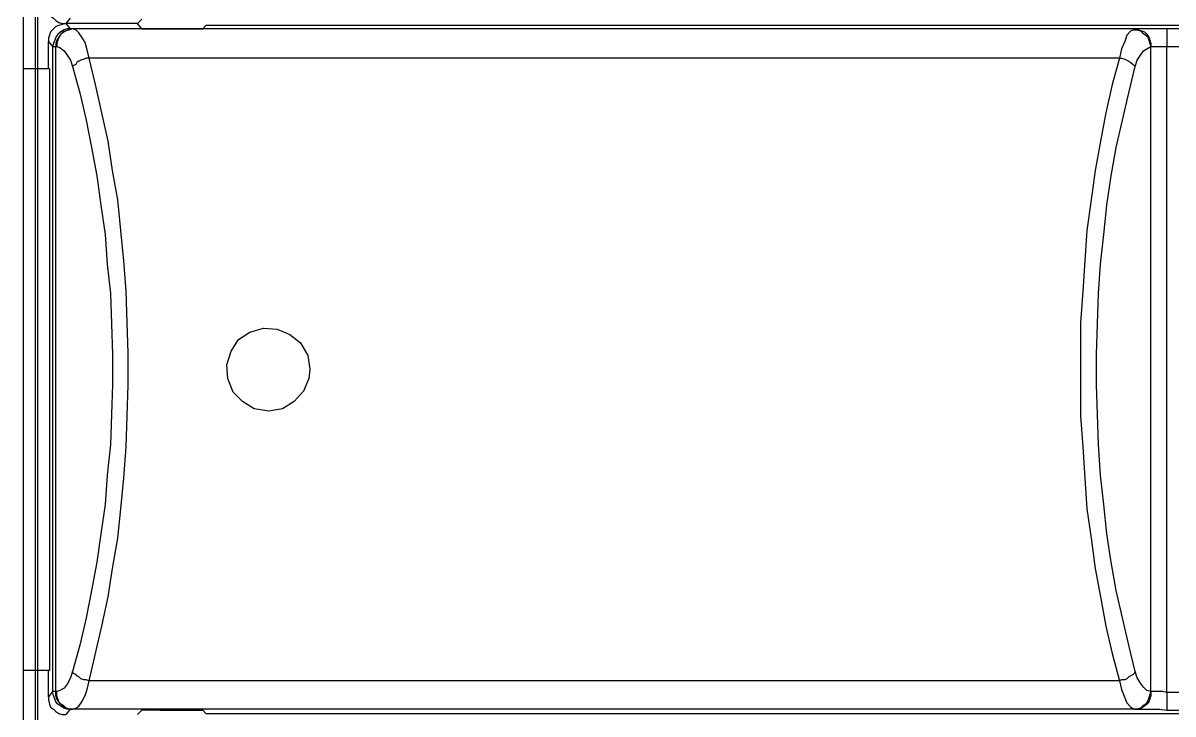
# Model space of a CAD drawing. Header units: centimetres. Extents: x -9.3 to 8.8, y -8.1 to 9.2.
# Drawn here: x -2.491 to -0.557, y 4.27 to 5.432 of the extents above; entities that cross this region are included whole.
import ezdxf

# ---------------------------------------------------------------- set-up
doc = ezdxf.new("R2010")
doc.units = ezdxf.units.CM
doc.header["$MEASUREMENT"] = 0
doc.layers.add('Camada 1', color=7, linetype='Continuous')

msp = doc.modelspace()

# ---------------------------------------------------------------- linework, layer by layer
at = {"layer": 'Camada 1', "color": 250, "lineweight": 25}
for points in [[(-2.49061, 6.68867), (-2.49061, 6.68867), (-2.49061, -0.45508), (-2.49061, -0.45508)], [(-2.46944, -0.43744), (-2.46944, -0.43744), (-2.46944, 6.67103), (-2.46944, 6.67103)], [(-2.46591, -0.43392), (-2.46591, -0.43392), (-2.46591, 6.6675), (-2.46591, 6.6675)], [(-2.41794, 5.4308), (-2.41794, 5.4308), (-2.41085, 5.43966), (-2.41085, 5.43966)], [(-2.29792, 5.4308), (-2.29792, 5.4308), (-2.29083, 5.43789), (-2.29083, 5.43789)], [(-2.29792, 5.4308), (-2.29792, 5.4308), (-2.41794, 5.4308), (-2.41794, 5.4308)], [(-2.29792, 5.4308), (-2.29792, 5.4308), (-2.41794, 5.4308), (-2.41794, 5.4308)], [(-2.41085, 5.42198), (-2.41085, 5.42198), (-2.41794, 5.4308), (-2.41794, 5.4308)], [(-2.40912, 5.42198), (-2.40912, 5.42198), (-2.41085, 5.42198), (-2.41085, 5.42198)], [(-2.40735, 5.42198), (-2.40735, 5.42198), (-2.40912, 5.42198), (-2.40912, 5.42198)], [(-0.61916, 5.42198), (-0.61916, 5.42198), (-2.40735, 5.42198), (-2.40735, 5.42198)], [(-2.29083, 5.42198), (-2.29083, 5.42198), (-2.29792, 5.4308), (-2.29792, 5.4308)], [(-2.29083, 5.42198), (-2.29083, 5.42198), (-2.26081, 5.42198), (-2.26081, 5.42198)], [(-2.26081, 5.42198), (-2.26081, 5.42198), (-2.18845, 5.42198), (-2.18845, 5.42198)], [(-2.18845, 5.42198), (-2.18845, 5.42198), (-2.18316, 5.42728), (-2.18316, 5.42728)], [(1.07015, 5.42728), (1.07015, 5.42728), (-2.18316, 5.42728), (-2.18316, 5.42728)], [(-0.61916, 5.42198), (-0.61916, 5.42198), (-0.62269, 5.42022), (-0.62269, 5.42022)], [(-0.56797, 5.42198), (-0.56797, 5.42198), (-0.61916, 5.42198), (-0.61916, 5.42198)], [(-0.56797, 5.42198), (-0.56797, 5.42198), (-0.56797, 5.392), (-0.56797, 5.392)], [(-0.5468, 5.42198), (-0.5468, 5.42198), (-0.56797, 5.42198), (-0.56797, 5.42198)], [(-2.44796, 5.40082), (-2.44796, 5.40082), (-2.4409, 5.392), (-2.4409, 5.392)], [(-2.44796, 5.35492), (-2.44796, 5.35492), (-2.44796, 5.40082), (-2.44796, 5.40082)], [(-2.4409, 5.392), (-2.4409, 5.392), (-2.43558, 5.392), (-2.43558, 5.392)], [(-2.4409, 5.392), (-2.4409, 5.392), (-2.4409, 4.30816), (-2.4409, 4.30816)], [(-2.43558, 5.392), (-2.43558, 5.392), (-2.43385, 5.392), (-2.43385, 5.392)], [(-2.43558, 4.30816), (-2.43558, 4.30816), (-2.43558, 5.392), (-2.43558, 5.392)], [(-0.59446, 4.30816), (-0.59446, 4.30816), (-0.59446, 5.392), (-0.59446, 5.392)], [(-0.59446, 5.392), (-0.59446, 5.392), (-0.59446, 5.392), (-0.59446, 5.392)], [(-0.59446, 5.392), (-0.59446, 5.392), (-0.56797, 5.392), (-0.56797, 5.392)], [(-0.56797, 4.30636), (-0.56797, 4.30636), (-0.56797, 5.392), (-0.56797, 5.392)], [(-0.56797, 5.392), (-0.56797, 5.392), (-0.5468, 5.392), (-0.5468, 5.392)], [(-0.64742, 5.37256), (-0.64742, 5.37256), (-2.3791, 5.37256), (-2.3791, 5.37256)], [(-2.44619, 5.35492), (-2.44619, 5.35492), (-2.49061, 5.35492), (-2.49061, 5.35492)], [(-2.44619, 5.35492), (-2.44619, 5.35492), (-2.44619, 4.34344), (-2.44619, 4.34344)], [(-2.44619, 4.34344), (-2.44619, 4.34344), (-2.49061, 4.34344), (-2.49061, 4.34344)], [(-2.44796, 4.2993), (-2.44796, 4.2993), (-2.44796, 4.34344), (-2.44796, 4.34344)], [(-0.64742, 4.3258), (-0.64742, 4.3258), (-2.3791, 4.3258), (-2.3791, 4.3258)], [(-2.4409, 4.30816), (-2.4409, 4.30816), (-2.44796, 4.2993), (-2.44796, 4.2993)], [(-2.43558, 4.30816), (-2.43558, 4.30816), (-2.4409, 4.30816), (-2.4409, 4.30816)], [(-2.43385, 4.30816), (-2.43385, 4.30816), (-2.43558, 4.30816), (-2.43558, 4.30816)], [(-0.59446, 4.30816), (-0.59446, 4.30816), (-0.59446, 4.30816), (-0.59446, 4.30816)], [(-0.56797, 4.30636), (-0.56797, 4.30636), (-0.56797, 4.27637), (-0.56797, 4.27637)], [(-0.5468, 4.30636), (-0.5468, 4.30636), (-0.56797, 4.30636), (-0.56797, 4.30636)], [(-2.41794, 4.26932), (-2.41794, 4.26932), (-2.41085, 4.27814), (-2.41085, 4.27814)], [(-2.41085, 4.27814), (-2.41085, 4.27814), (-2.40912, 4.27814), (-2.40912, 4.27814)], [(-2.40912, 4.27814), (-2.40912, 4.27814), (-2.40735, 4.27814), (-2.40735, 4.27814)], [(-0.61916, 4.27814), (-0.61916, 4.27814), (-2.40735, 4.27814), (-2.40735, 4.27814)], [(-2.29792, 4.26932), (-2.29792, 4.26932), (-2.29083, 4.27637), (-2.29083, 4.27637)], [(-2.26081, 4.27637), (-2.26081, 4.27637), (-2.29083, 4.27637), (-2.29083, 4.27637)], [(-2.26081, 4.27637), (-2.26081, 4.27637), (-2.18845, 4.27637), (-2.18845, 4.27637)], [(-2.18845, 4.27637), (-2.18845, 4.27637), (-2.18316, 4.27108), (-2.18316, 4.27108)], [(-0.62269, 4.27814), (-0.62269, 4.27814), (-0.61916, 4.27814), (-0.61916, 4.27814)], [(-0.56797, 4.27637), (-0.56797, 4.27637), (-0.5468, 4.27637), (-0.5468, 4.27637)], [(-2.18316, 4.27108), (-2.18316, 4.27108), (1.07015, 4.27108), (1.07015, 4.27108)]]:
    msp.add_open_spline(points, degree=3, dxfattribs=at)
for points, knots in [([(-2.44796, 5.46082), (-2.44796, 5.46082), (-2.44796, 5.45553), (-2.44796, 5.45553), (-2.44796, 5.45553), (-2.44619, 5.44848), (-2.44619, 5.44848), (-2.44619, 5.44848), (-2.4444, 5.44319), (-2.4444, 5.44319), (-2.4444, 5.44319), (-2.4391, 5.43966), (-2.4391, 5.43966), (-2.4391, 5.43966), (-2.43558, 5.43613), (-2.43558, 5.43613), (-2.43558, 5.43613), (-2.43028, 5.43257), (-2.43028, 5.43257), (-2.43028, 5.43257), (-2.42499, 5.4308), (-2.42499, 5.4308), (-2.42499, 5.4308), (-2.41794, 5.4308), (-2.41794, 5.4308)], [0, 0, 0, 0, 0.125, 0.125, 0.125, 0.25, 0.25, 0.25, 0.375, 0.375, 0.375, 0.5, 0.5, 0.5, 0.625, 0.625, 0.625, 0.75, 0.75, 0.75, 0.875, 0.875, 0.875, 1, 1, 1, 1]), ([(-2.41794, 5.4308), (-2.41794, 5.4308), (-2.42499, 5.42907), (-2.42499, 5.42907), (-2.42499, 5.42907), (-2.43028, 5.42728), (-2.43028, 5.42728), (-2.43028, 5.42728), (-2.43558, 5.42555), (-2.43558, 5.42555), (-2.43558, 5.42555), (-2.4391, 5.42198), (-2.4391, 5.42198), (-2.4391, 5.42198), (-2.4444, 5.41669), (-2.4444, 5.41669), (-2.4444, 5.41669), (-2.44619, 5.4114), (-2.44619, 5.4114), (-2.44619, 5.4114), (-2.44796, 5.40611), (-2.44796, 5.40611), (-2.44796, 5.40611), (-2.44796, 5.40082), (-2.44796, 5.40082)], [0, 0, 0, 0, 0.125, 0.125, 0.125, 0.25, 0.25, 0.25, 0.375, 0.375, 0.375, 0.5, 0.5, 0.5, 0.625, 0.625, 0.625, 0.75, 0.75, 0.75, 0.875, 0.875, 0.875, 1, 1, 1, 1]), ([(-2.41085, 5.42198), (-2.41085, 5.42198), (-2.41617, 5.42198), (-2.41617, 5.42198), (-2.41617, 5.42198), (-2.42146, 5.42022), (-2.42146, 5.42022), (-2.42146, 5.42022), (-2.42676, 5.41669), (-2.42676, 5.41669), (-2.42676, 5.41669), (-2.43205, 5.41316), (-2.43205, 5.41316), (-2.43205, 5.41316), (-2.43558, 5.40787), (-2.43558, 5.40787), (-2.43558, 5.40787), (-2.43734, 5.40258), (-2.43734, 5.40258), (-2.43734, 5.40258), (-2.4391, 5.39729), (-2.4391, 5.39729), (-2.4391, 5.39729), (-2.4409, 5.392), (-2.4409, 5.392)], [0, 0, 0, 0, 0.125, 0.125, 0.125, 0.25, 0.25, 0.25, 0.375, 0.375, 0.375, 0.5, 0.5, 0.5, 0.625, 0.625, 0.625, 0.75, 0.75, 0.75, 0.875, 0.875, 0.875, 1, 1, 1, 1]), ([(-2.40912, 5.42198), (-2.40912, 5.42198), (-2.41441, 5.42022), (-2.41441, 5.42022), (-2.41441, 5.42022), (-2.41794, 5.41846), (-2.41794, 5.41846), (-2.41794, 5.41846), (-2.42323, 5.41669), (-2.42323, 5.41669), (-2.42323, 5.41669), (-2.42676, 5.41316), (-2.42676, 5.41316), (-2.42676, 5.41316), (-2.43028, 5.40787), (-2.43028, 5.40787), (-2.43028, 5.40787), (-2.43385, 5.40258), (-2.43385, 5.40258), (-2.43385, 5.40258), (-2.43558, 5.39729), (-2.43558, 5.39729), (-2.43558, 5.39729), (-2.43558, 5.392), (-2.43558, 5.392)], [0, 0, 0, 0, 0.125, 0.125, 0.125, 0.25, 0.25, 0.25, 0.375, 0.375, 0.375, 0.5, 0.5, 0.5, 0.625, 0.625, 0.625, 0.75, 0.75, 0.75, 0.875, 0.875, 0.875, 1, 1, 1, 1]), ([(-2.40735, 5.42198), (-2.40735, 5.42198), (-2.41265, 5.42022), (-2.41265, 5.42022), (-2.41265, 5.42022), (-2.41794, 5.41846), (-2.41794, 5.41846), (-2.41794, 5.41846), (-2.42146, 5.41669), (-2.42146, 5.41669), (-2.42146, 5.41669), (-2.42676, 5.41316), (-2.42676, 5.41316), (-2.42676, 5.41316), (-2.43028, 5.40787), (-2.43028, 5.40787), (-2.43028, 5.40787), (-2.43205, 5.40258), (-2.43205, 5.40258), (-2.43205, 5.40258), (-2.43385, 5.39729), (-2.43385, 5.39729), (-2.43385, 5.39729), (-2.43385, 5.392), (-2.43385, 5.392)], [0, 0, 0, 0, 0.125, 0.125, 0.125, 0.25, 0.25, 0.25, 0.375, 0.375, 0.375, 0.5, 0.5, 0.5, 0.625, 0.625, 0.625, 0.75, 0.75, 0.75, 0.875, 0.875, 0.875, 1, 1, 1, 1]), ([(-2.3791, 5.37256), (-2.3791, 5.37256), (-2.38262, 5.38667), (-2.38262, 5.38667), (-2.38262, 5.38667), (-2.38615, 5.39905), (-2.38615, 5.39905), (-2.38615, 5.39905), (-2.39144, 5.40787), (-2.39144, 5.40787), (-2.39144, 5.40787), (-2.39673, 5.41493), (-2.39673, 5.41493), (-2.39673, 5.41493), (-2.40203, 5.42022), (-2.40203, 5.42022), (-2.40203, 5.42022), (-2.40735, 5.42198), (-2.40735, 5.42198)], [0, 0, 0, 0, 0.1666667, 0.1666667, 0.1666667, 0.3333333, 0.3333333, 0.3333333, 0.5, 0.5, 0.5, 0.6666667, 0.6666667, 0.6666667, 0.8333333, 0.8333333, 0.8333333, 1, 1, 1, 1]), ([(-0.62269, 5.42022), (-0.62269, 5.42022), (-0.62801, 5.41846), (-0.62801, 5.41846), (-0.62801, 5.41846), (-0.63507, 5.4114), (-0.63507, 5.4114), (-0.63507, 5.4114), (-0.6386, 5.40082), (-0.6386, 5.40082), (-0.6386, 5.40082), (-0.64389, 5.38847), (-0.64389, 5.38847), (-0.64389, 5.38847), (-0.64742, 5.37256), (-0.64742, 5.37256)], [0, 0, 0, 0, 0.2, 0.2, 0.2, 0.4, 0.4, 0.4, 0.6, 0.6, 0.6, 0.8, 0.8, 0.8, 1, 1, 1, 1]), ([(-0.62269, 5.42022), (-0.62269, 5.42022), (-0.61739, 5.42022), (-0.61739, 5.42022), (-0.61739, 5.42022), (-0.6121, 5.41846), (-0.6121, 5.41846), (-0.6121, 5.41846), (-0.60857, 5.41493), (-0.60857, 5.41493), (-0.60857, 5.41493), (-0.60328, 5.4114), (-0.60328, 5.4114), (-0.60328, 5.4114), (-0.59976, 5.40787), (-0.59976, 5.40787), (-0.59976, 5.40787), (-0.59799, 5.40258), (-0.59799, 5.40258), (-0.59799, 5.40258), (-0.59623, 5.39729), (-0.59623, 5.39729), (-0.59623, 5.39729), (-0.59446, 5.392), (-0.59446, 5.392)], [0, 0, 0, 0, 0.125, 0.125, 0.125, 0.25, 0.25, 0.25, 0.375, 0.375, 0.375, 0.5, 0.5, 0.5, 0.625, 0.625, 0.625, 0.75, 0.75, 0.75, 0.875, 0.875, 0.875, 1, 1, 1, 1]), ([(-0.61916, 5.42198), (-0.61916, 5.42198), (-0.61563, 5.42022), (-0.61563, 5.42022), (-0.61563, 5.42022), (-0.61034, 5.41846), (-0.61034, 5.41846), (-0.61034, 5.41846), (-0.60505, 5.41669), (-0.60505, 5.41669), (-0.60505, 5.41669), (-0.60152, 5.41316), (-0.60152, 5.41316), (-0.60152, 5.41316), (-0.59799, 5.40787), (-0.59799, 5.40787), (-0.59799, 5.40787), (-0.59623, 5.40258), (-0.59623, 5.40258), (-0.59623, 5.40258), (-0.59446, 5.39729), (-0.59446, 5.39729), (-0.59446, 5.39729), (-0.59446, 5.392), (-0.59446, 5.392)], [0, 0, 0, 0, 0.125, 0.125, 0.125, 0.25, 0.25, 0.25, 0.375, 0.375, 0.375, 0.5, 0.5, 0.5, 0.625, 0.625, 0.625, 0.75, 0.75, 0.75, 0.875, 0.875, 0.875, 1, 1, 1, 1]), ([(-2.43385, 5.392), (-2.43385, 5.392), (-2.42852, 5.39023), (-2.42852, 5.39023), (-2.42852, 5.39023), (-2.42146, 5.38491), (-2.42146, 5.38491), (-2.42146, 5.38491), (-2.41617, 5.37785), (-2.41617, 5.37785), (-2.41617, 5.37785), (-2.41085, 5.36903), (-2.41085, 5.36903), (-2.41085, 5.36903), (-2.40735, 5.35845), (-2.40735, 5.35845)], [0, 0, 0, 0, 0.2, 0.2, 0.2, 0.4, 0.4, 0.4, 0.6, 0.6, 0.6, 0.8, 0.8, 0.8, 1, 1, 1, 1]), ([(-0.62096, 5.35845), (-0.62096, 5.35845), (-0.61739, 5.36903), (-0.61739, 5.36903), (-0.61739, 5.36903), (-0.6121, 5.37785), (-0.6121, 5.37785), (-0.6121, 5.37785), (-0.60681, 5.38491), (-0.60681, 5.38491), (-0.60681, 5.38491), (-0.60152, 5.38847), (-0.60152, 5.38847), (-0.60152, 5.38847), (-0.59446, 5.392), (-0.59446, 5.392)], [0, 0, 0, 0, 0.2, 0.2, 0.2, 0.4, 0.4, 0.4, 0.6, 0.6, 0.6, 0.8, 0.8, 0.8, 1, 1, 1, 1]), ([(-2.3791, 5.37256), (-2.3791, 5.37256), (-2.38439, 5.37256), (-2.38439, 5.37256), (-2.38439, 5.37256), (-2.38792, 5.3708), (-2.38792, 5.3708), (-2.38792, 5.3708), (-2.39321, 5.36903), (-2.39321, 5.36903), (-2.39321, 5.36903), (-2.39673, 5.36727), (-2.39673, 5.36727), (-2.39673, 5.36727), (-2.4003, 5.3655), (-2.4003, 5.3655), (-2.4003, 5.3655), (-2.40203, 5.36198), (-2.40203, 5.36198), (-2.40203, 5.36198), (-2.40559, 5.36021), (-2.40559, 5.36021), (-2.40559, 5.36021), (-2.40735, 5.35845), (-2.40735, 5.35845)], [0, 0, 0, 0, 0.125, 0.125, 0.125, 0.25, 0.25, 0.25, 0.375, 0.375, 0.375, 0.5, 0.5, 0.5, 0.625, 0.625, 0.625, 0.75, 0.75, 0.75, 0.875, 0.875, 0.875, 1, 1, 1, 1]), ([(-2.40735, 5.35845), (-2.40735, 5.35845), (-2.39497, 5.31432), (-2.39497, 5.31432), (-2.39497, 5.31432), (-2.38439, 5.26842), (-2.38439, 5.26842), (-2.38439, 5.26842), (-2.37557, 5.22252), (-2.37557, 5.22252), (-2.37557, 5.22252), (-2.36675, 5.17486), (-2.36675, 5.17486), (-2.36675, 5.17486), (-2.35969, 5.12544), (-2.35969, 5.12544), (-2.35969, 5.12544), (-2.3526, 5.07601), (-2.3526, 5.07601), (-2.3526, 5.07601), (-2.34907, 5.02659), (-2.34907, 5.02659), (-2.34907, 5.02659), (-2.34378, 4.97717), (-2.34378, 4.97717), (-2.34378, 4.97717), (-2.34202, 4.92598), (-2.34202, 4.92598), (-2.34202, 4.92598), (-2.34026, 4.87475), (-2.34026, 4.87475), (-2.34026, 4.87475), (-2.34026, 4.8236), (-2.34026, 4.8236), (-2.34026, 4.8236), (-2.34202, 4.77414), (-2.34202, 4.77414), (-2.34202, 4.77414), (-2.34378, 4.72295), (-2.34378, 4.72295), (-2.34378, 4.72295), (-2.34907, 4.67177), (-2.34907, 4.67177), (-2.34907, 4.67177), (-2.3526, 4.62234), (-2.3526, 4.62234), (-2.3526, 4.62234), (-2.35969, 4.57292), (-2.35969, 4.57292), (-2.35969, 4.57292), (-2.36675, 4.52526), (-2.36675, 4.52526), (-2.36675, 4.52526), (-2.37557, 4.4776), (-2.37557, 4.4776), (-2.37557, 4.4776), (-2.38439, 4.4317), (-2.38439, 4.4317), (-2.38439, 4.4317), (-2.39497, 4.3858), (-2.39497, 4.3858), (-2.39497, 4.3858), (-2.40735, 4.34167), (-2.40735, 4.34167)], [0, 0, 0, 0, 0.047619, 0.047619, 0.047619, 0.0952381, 0.0952381, 0.0952381, 0.1428571, 0.1428571, 0.1428571, 0.1904762, 0.1904762, 0.1904762, 0.2380952, 0.2380952, 0.2380952, 0.2857143, 0.2857143, 0.2857143, 0.3333333, 0.3333333, 0.3333333, 0.3809524, 0.3809524, 0.3809524, 0.4285714, 0.4285714, 0.4285714, 0.4761905, 0.4761905, 0.4761905, 0.5238095, 0.5238095, 0.5238095, 0.5714286, 0.5714286, 0.5714286, 0.6190476, 0.6190476, 0.6190476, 0.6666667, 0.6666667, 0.6666667, 0.7142857, 0.7142857, 0.7142857, 0.7619048, 0.7619048, 0.7619048, 0.8095238, 0.8095238, 0.8095238, 0.8571429, 0.8571429, 0.8571429, 0.9047619, 0.9047619, 0.9047619, 0.952381, 0.952381, 0.952381, 1, 1, 1, 1]), ([(-2.3791, 4.3258), (-2.3791, 4.3258), (-2.36851, 4.37169), (-2.36851, 4.37169), (-2.36851, 4.37169), (-2.35793, 4.41759), (-2.35793, 4.41759), (-2.35793, 4.41759), (-2.34731, 4.46701), (-2.34731, 4.46701), (-2.34731, 4.46701), (-2.34026, 4.51467), (-2.34026, 4.51467), (-2.34026, 4.51467), (-2.33144, 4.56586), (-2.33144, 4.56586), (-2.33144, 4.56586), (-2.32614, 4.61529), (-2.32614, 4.61529), (-2.32614, 4.61529), (-2.32085, 4.66647), (-2.32085, 4.66647), (-2.32085, 4.66647), (-2.31732, 4.71943), (-2.31732, 4.71943), (-2.31732, 4.71943), (-2.31556, 4.77061), (-2.31556, 4.77061), (-2.31556, 4.77061), (-2.3138, 4.8236), (-2.3138, 4.8236), (-2.3138, 4.8236), (-2.3138, 4.87652), (-2.3138, 4.87652), (-2.3138, 4.87652), (-2.31556, 4.92774), (-2.31556, 4.92774), (-2.31556, 4.92774), (-2.31732, 4.98069), (-2.31732, 4.98069), (-2.31732, 4.98069), (-2.32085, 5.03188), (-2.32085, 5.03188), (-2.32085, 5.03188), (-2.32614, 5.08307), (-2.32614, 5.08307), (-2.32614, 5.08307), (-2.33144, 5.13426), (-2.33144, 5.13426), (-2.33144, 5.13426), (-2.34026, 5.18368), (-2.34026, 5.18368), (-2.34026, 5.18368), (-2.34731, 5.23311), (-2.34731, 5.23311), (-2.34731, 5.23311), (-2.35793, 5.28077), (-2.35793, 5.28077), (-2.35793, 5.28077), (-2.36851, 5.32843), (-2.36851, 5.32843), (-2.36851, 5.32843), (-2.3791, 5.37256), (-2.3791, 5.37256)], [0, 0, 0, 0, 0.047619, 0.047619, 0.047619, 0.0952381, 0.0952381, 0.0952381, 0.1428571, 0.1428571, 0.1428571, 0.1904762, 0.1904762, 0.1904762, 0.2380952, 0.2380952, 0.2380952, 0.2857143, 0.2857143, 0.2857143, 0.3333333, 0.3333333, 0.3333333, 0.3809524, 0.3809524, 0.3809524, 0.4285714, 0.4285714, 0.4285714, 0.4761905, 0.4761905, 0.4761905, 0.5238095, 0.5238095, 0.5238095, 0.5714286, 0.5714286, 0.5714286, 0.6190476, 0.6190476, 0.6190476, 0.6666667, 0.6666667, 0.6666667, 0.7142857, 0.7142857, 0.7142857, 0.7619048, 0.7619048, 0.7619048, 0.8095238, 0.8095238, 0.8095238, 0.8571429, 0.8571429, 0.8571429, 0.9047619, 0.9047619, 0.9047619, 0.952381, 0.952381, 0.952381, 1, 1, 1, 1]), ([(-0.64742, 5.37256), (-0.64742, 5.37256), (-0.65976, 5.32843), (-0.65976, 5.32843), (-0.65976, 5.32843), (-0.67038, 5.28077), (-0.67038, 5.28077), (-0.67038, 5.28077), (-0.6792, 5.23311), (-0.6792, 5.23311), (-0.6792, 5.23311), (-0.68802, 5.18368), (-0.68802, 5.18368), (-0.68802, 5.18368), (-0.69508, 5.13426), (-0.69508, 5.13426), (-0.69508, 5.13426), (-0.70213, 5.08307), (-0.70213, 5.08307), (-0.70213, 5.08307), (-0.70566, 5.03188), (-0.70566, 5.03188), (-0.70566, 5.03188), (-0.70919, 4.98069), (-0.70919, 4.98069), (-0.70919, 4.98069), (-0.71275, 4.92774), (-0.71275, 4.92774), (-0.71275, 4.92774), (-0.71275, 4.77061), (-0.71275, 4.77061), (-0.71275, 4.77061), (-0.70919, 4.71943), (-0.70919, 4.71943), (-0.70919, 4.71943), (-0.70566, 4.66647), (-0.70566, 4.66647), (-0.70566, 4.66647), (-0.70213, 4.61529), (-0.70213, 4.61529), (-0.70213, 4.61529), (-0.69508, 4.56586), (-0.69508, 4.56586), (-0.69508, 4.56586), (-0.68802, 4.51467), (-0.68802, 4.51467), (-0.68802, 4.51467), (-0.6792, 4.46701), (-0.6792, 4.46701), (-0.6792, 4.46701), (-0.67038, 4.41759), (-0.67038, 4.41759), (-0.67038, 4.41759), (-0.65976, 4.37169), (-0.65976, 4.37169), (-0.65976, 4.37169), (-0.64742, 4.3258), (-0.64742, 4.3258)], [0, 0, 0, 0, 0.0526316, 0.0526316, 0.0526316, 0.1052632, 0.1052632, 0.1052632, 0.1578947, 0.1578947, 0.1578947, 0.2105263, 0.2105263, 0.2105263, 0.2631579, 0.2631579, 0.2631579, 0.3157895, 0.3157895, 0.3157895, 0.3684211, 0.3684211, 0.3684211, 0.4210526, 0.4210526, 0.4210526, 0.4736842, 0.4736842, 0.4736842, 0.5263158, 0.5263158, 0.5263158, 0.5789474, 0.5789474, 0.5789474, 0.6315789, 0.6315789, 0.6315789, 0.6842105, 0.6842105, 0.6842105, 0.7368421, 0.7368421, 0.7368421, 0.7894737, 0.7894737, 0.7894737, 0.8421053, 0.8421053, 0.8421053, 0.8947368, 0.8947368, 0.8947368, 0.9473684, 0.9473684, 0.9473684, 1, 1, 1, 1]), ([(-0.62096, 4.34167), (-0.62096, 4.34167), (-0.63154, 4.3858), (-0.63154, 4.3858), (-0.63154, 4.3858), (-0.64212, 4.4317), (-0.64212, 4.4317), (-0.64212, 4.4317), (-0.65271, 4.4776), (-0.65271, 4.4776), (-0.65271, 4.4776), (-0.66153, 4.52526), (-0.66153, 4.52526), (-0.66153, 4.52526), (-0.66858, 4.57292), (-0.66858, 4.57292), (-0.66858, 4.57292), (-0.67387, 4.62234), (-0.67387, 4.62234), (-0.67387, 4.62234), (-0.6792, 4.67177), (-0.6792, 4.67177), (-0.6792, 4.67177), (-0.68273, 4.72295), (-0.68273, 4.72295), (-0.68273, 4.72295), (-0.68449, 4.77414), (-0.68449, 4.77414), (-0.68449, 4.77414), (-0.68626, 4.8236), (-0.68626, 4.8236), (-0.68626, 4.8236), (-0.68626, 4.87475), (-0.68626, 4.87475), (-0.68626, 4.87475), (-0.68449, 4.92598), (-0.68449, 4.92598), (-0.68449, 4.92598), (-0.68273, 4.97717), (-0.68273, 4.97717), (-0.68273, 4.97717), (-0.6792, 5.02659), (-0.6792, 5.02659), (-0.6792, 5.02659), (-0.67387, 5.07601), (-0.67387, 5.07601), (-0.67387, 5.07601), (-0.66858, 5.12544), (-0.66858, 5.12544), (-0.66858, 5.12544), (-0.66153, 5.17486), (-0.66153, 5.17486), (-0.66153, 5.17486), (-0.65271, 5.22252), (-0.65271, 5.22252), (-0.65271, 5.22252), (-0.64212, 5.26842), (-0.64212, 5.26842), (-0.64212, 5.26842), (-0.63154, 5.31432), (-0.63154, 5.31432), (-0.63154, 5.31432), (-0.62096, 5.35845), (-0.62096, 5.35845)], [0, 0, 0, 0, 0.047619, 0.047619, 0.047619, 0.0952381, 0.0952381, 0.0952381, 0.1428571, 0.1428571, 0.1428571, 0.1904762, 0.1904762, 0.1904762, 0.2380952, 0.2380952, 0.2380952, 0.2857143, 0.2857143, 0.2857143, 0.3333333, 0.3333333, 0.3333333, 0.3809524, 0.3809524, 0.3809524, 0.4285714, 0.4285714, 0.4285714, 0.4761905, 0.4761905, 0.4761905, 0.5238095, 0.5238095, 0.5238095, 0.5714286, 0.5714286, 0.5714286, 0.6190476, 0.6190476, 0.6190476, 0.6666667, 0.6666667, 0.6666667, 0.7142857, 0.7142857, 0.7142857, 0.7619048, 0.7619048, 0.7619048, 0.8095238, 0.8095238, 0.8095238, 0.8571429, 0.8571429, 0.8571429, 0.9047619, 0.9047619, 0.9047619, 0.952381, 0.952381, 0.952381, 1, 1, 1, 1]), ([(-0.64742, 5.37256), (-0.64742, 5.37256), (-0.64389, 5.37256), (-0.64389, 5.37256), (-0.64389, 5.37256), (-0.6386, 5.3708), (-0.6386, 5.3708), (-0.6386, 5.3708), (-0.63507, 5.36903), (-0.63507, 5.36903), (-0.63507, 5.36903), (-0.63154, 5.36727), (-0.63154, 5.36727), (-0.63154, 5.36727), (-0.62801, 5.3655), (-0.62801, 5.3655), (-0.62801, 5.3655), (-0.62449, 5.36198), (-0.62449, 5.36198), (-0.62449, 5.36198), (-0.62269, 5.36021), (-0.62269, 5.36021), (-0.62269, 5.36021), (-0.62096, 5.35845), (-0.62096, 5.35845)], [0, 0, 0, 0, 0.125, 0.125, 0.125, 0.25, 0.25, 0.25, 0.375, 0.375, 0.375, 0.5, 0.5, 0.5, 0.625, 0.625, 0.625, 0.75, 0.75, 0.75, 0.875, 0.875, 0.875, 1, 1, 1, 1]), ([(-2.0084, 4.85006), (-2.0084, 4.85006), (-2.01192, 4.87303), (-2.01192, 4.87303), (-2.01192, 4.87303), (-2.02427, 4.89419), (-2.02427, 4.89419), (-2.02427, 4.89419), (-2.04195, 4.9083), (-2.04195, 4.9083), (-2.04195, 4.9083), (-2.06311, 4.91716), (-2.06311, 4.91716), (-2.06311, 4.91716), (-2.08608, 4.91892), (-2.08608, 4.91892), (-2.08608, 4.91892), (-2.10901, 4.91183), (-2.10901, 4.91183), (-2.10901, 4.91183), (-2.12845, 4.89948), (-2.12845, 4.89948), (-2.12845, 4.89948), (-2.14079, 4.88008), (-2.14079, 4.88008), (-2.14079, 4.88008), (-2.14785, 4.85712), (-2.14785, 4.85712), (-2.14785, 4.85712), (-2.14609, 4.83419), (-2.14609, 4.83419), (-2.14609, 4.83419), (-2.13727, 4.81122), (-2.13727, 4.81122), (-2.13727, 4.81122), (-2.12139, 4.79534), (-2.12139, 4.79534), (-2.12139, 4.79534), (-2.10195, 4.78296), (-2.10195, 4.78296), (-2.10195, 4.78296), (-2.07726, 4.77943), (-2.07726, 4.77943), (-2.07726, 4.77943), (-2.05429, 4.78296), (-2.05429, 4.78296), (-2.05429, 4.78296), (-2.03489, 4.79534), (-2.03489, 4.79534), (-2.03489, 4.79534), (-2.01902, 4.81298), (-2.01902, 4.81298), (-2.01902, 4.81298), (-2.01016, 4.83419), (-2.01016, 4.83419), (-2.01016, 4.83419), (-2.0084, 4.85006), (-2.0084, 4.85006)], [0, 0, 0, 0, 0.0526316, 0.0526316, 0.0526316, 0.1052632, 0.1052632, 0.1052632, 0.1578947, 0.1578947, 0.1578947, 0.2105263, 0.2105263, 0.2105263, 0.2631579, 0.2631579, 0.2631579, 0.3157895, 0.3157895, 0.3157895, 0.3684211, 0.3684211, 0.3684211, 0.4210526, 0.4210526, 0.4210526, 0.4736842, 0.4736842, 0.4736842, 0.5263158, 0.5263158, 0.5263158, 0.5789474, 0.5789474, 0.5789474, 0.6315789, 0.6315789, 0.6315789, 0.6842105, 0.6842105, 0.6842105, 0.7368421, 0.7368421, 0.7368421, 0.7894737, 0.7894737, 0.7894737, 0.8421053, 0.8421053, 0.8421053, 0.8947368, 0.8947368, 0.8947368, 0.9473684, 0.9473684, 0.9473684, 1, 1, 1, 1]), ([(-2.0084, 4.85006), (-2.0084, 4.85006), (-2.01192, 4.87303), (-2.01192, 4.87303), (-2.01192, 4.87303), (-2.02427, 4.89419), (-2.02427, 4.89419), (-2.02427, 4.89419), (-2.04195, 4.9083), (-2.04195, 4.9083), (-2.04195, 4.9083), (-2.06311, 4.91716), (-2.06311, 4.91716), (-2.06311, 4.91716), (-2.08608, 4.91892), (-2.08608, 4.91892), (-2.08608, 4.91892), (-2.10901, 4.91183), (-2.10901, 4.91183), (-2.10901, 4.91183), (-2.12845, 4.89948), (-2.12845, 4.89948), (-2.12845, 4.89948), (-2.14079, 4.88008), (-2.14079, 4.88008), (-2.14079, 4.88008), (-2.14785, 4.85712), (-2.14785, 4.85712), (-2.14785, 4.85712), (-2.14609, 4.83419), (-2.14609, 4.83419), (-2.14609, 4.83419), (-2.13727, 4.81122), (-2.13727, 4.81122), (-2.13727, 4.81122), (-2.12139, 4.79534), (-2.12139, 4.79534), (-2.12139, 4.79534), (-2.10195, 4.78296), (-2.10195, 4.78296), (-2.10195, 4.78296), (-2.07726, 4.77943), (-2.07726, 4.77943), (-2.07726, 4.77943), (-2.05429, 4.78296), (-2.05429, 4.78296), (-2.05429, 4.78296), (-2.03489, 4.79534), (-2.03489, 4.79534), (-2.03489, 4.79534), (-2.01902, 4.81298), (-2.01902, 4.81298), (-2.01902, 4.81298), (-2.01016, 4.83419), (-2.01016, 4.83419), (-2.01016, 4.83419), (-2.0084, 4.85006), (-2.0084, 4.85006)], [0, 0, 0, 0, 0.0526316, 0.0526316, 0.0526316, 0.1052632, 0.1052632, 0.1052632, 0.1578947, 0.1578947, 0.1578947, 0.2105263, 0.2105263, 0.2105263, 0.2631579, 0.2631579, 0.2631579, 0.3157895, 0.3157895, 0.3157895, 0.3684211, 0.3684211, 0.3684211, 0.4210526, 0.4210526, 0.4210526, 0.4736842, 0.4736842, 0.4736842, 0.5263158, 0.5263158, 0.5263158, 0.5789474, 0.5789474, 0.5789474, 0.6315789, 0.6315789, 0.6315789, 0.6842105, 0.6842105, 0.6842105, 0.7368421, 0.7368421, 0.7368421, 0.7894737, 0.7894737, 0.7894737, 0.8421053, 0.8421053, 0.8421053, 0.8947368, 0.8947368, 0.8947368, 0.9473684, 0.9473684, 0.9473684, 1, 1, 1, 1]), ([(-2.40735, 4.34167), (-2.40735, 4.34167), (-2.41085, 4.33109), (-2.41085, 4.33109), (-2.41085, 4.33109), (-2.41617, 4.32051), (-2.41617, 4.32051), (-2.41617, 4.32051), (-2.42146, 4.31345), (-2.42146, 4.31345), (-2.42146, 4.31345), (-2.42852, 4.30989), (-2.42852, 4.30989), (-2.42852, 4.30989), (-2.43385, 4.30816), (-2.43385, 4.30816)], [0, 0, 0, 0, 0.2, 0.2, 0.2, 0.4, 0.4, 0.4, 0.6, 0.6, 0.6, 0.8, 0.8, 0.8, 1, 1, 1, 1]), ([(-2.3791, 4.3258), (-2.3791, 4.3258), (-2.38439, 4.32756), (-2.38439, 4.32756), (-2.38439, 4.32756), (-2.38792, 4.32756), (-2.38792, 4.32756), (-2.38792, 4.32756), (-2.39321, 4.32932), (-2.39321, 4.32932), (-2.39321, 4.32932), (-2.39673, 4.33285), (-2.39673, 4.33285), (-2.39673, 4.33285), (-2.4003, 4.33462), (-2.4003, 4.33462), (-2.4003, 4.33462), (-2.40203, 4.33638), (-2.40203, 4.33638), (-2.40203, 4.33638), (-2.40559, 4.33814), (-2.40559, 4.33814), (-2.40559, 4.33814), (-2.40735, 4.34167), (-2.40735, 4.34167)], [0, 0, 0, 0, 0.125, 0.125, 0.125, 0.25, 0.25, 0.25, 0.375, 0.375, 0.375, 0.5, 0.5, 0.5, 0.625, 0.625, 0.625, 0.75, 0.75, 0.75, 0.875, 0.875, 0.875, 1, 1, 1, 1]), ([(-0.62096, 4.34167), (-0.62096, 4.34167), (-0.62269, 4.33814), (-0.62269, 4.33814), (-0.62269, 4.33814), (-0.62449, 4.33638), (-0.62449, 4.33638), (-0.62449, 4.33638), (-0.62801, 4.33462), (-0.62801, 4.33462), (-0.62801, 4.33462), (-0.63154, 4.33285), (-0.63154, 4.33285), (-0.63154, 4.33285), (-0.63507, 4.32932), (-0.63507, 4.32932), (-0.63507, 4.32932), (-0.6386, 4.32756), (-0.6386, 4.32756), (-0.6386, 4.32756), (-0.64389, 4.32756), (-0.64389, 4.32756), (-0.64389, 4.32756), (-0.64742, 4.3258), (-0.64742, 4.3258)], [0, 0, 0, 0, 0.125, 0.125, 0.125, 0.25, 0.25, 0.25, 0.375, 0.375, 0.375, 0.5, 0.5, 0.5, 0.625, 0.625, 0.625, 0.75, 0.75, 0.75, 0.875, 0.875, 0.875, 1, 1, 1, 1]), ([(-0.59446, 4.30816), (-0.59446, 4.30816), (-0.60152, 4.30989), (-0.60152, 4.30989), (-0.60152, 4.30989), (-0.60681, 4.31521), (-0.60681, 4.31521), (-0.60681, 4.31521), (-0.6121, 4.32227), (-0.6121, 4.32227), (-0.6121, 4.32227), (-0.61739, 4.33109), (-0.61739, 4.33109), (-0.61739, 4.33109), (-0.62096, 4.34167), (-0.62096, 4.34167)], [0, 0, 0, 0, 0.2, 0.2, 0.2, 0.4, 0.4, 0.4, 0.6, 0.6, 0.6, 0.8, 0.8, 0.8, 1, 1, 1, 1]), ([(-2.40735, 4.27814), (-2.40735, 4.27814), (-2.40203, 4.2799), (-2.40203, 4.2799), (-2.40203, 4.2799), (-2.39673, 4.28343), (-2.39673, 4.28343), (-2.39673, 4.28343), (-2.39144, 4.29048), (-2.39144, 4.29048), (-2.39144, 4.29048), (-2.38615, 4.30107), (-2.38615, 4.30107), (-2.38615, 4.30107), (-2.38262, 4.31165), (-2.38262, 4.31165), (-2.38262, 4.31165), (-2.3791, 4.3258), (-2.3791, 4.3258)], [0, 0, 0, 0, 0.1666667, 0.1666667, 0.1666667, 0.3333333, 0.3333333, 0.3333333, 0.5, 0.5, 0.5, 0.6666667, 0.6666667, 0.6666667, 0.8333333, 0.8333333, 0.8333333, 1, 1, 1, 1]), ([(-0.64742, 4.3258), (-0.64742, 4.3258), (-0.64389, 4.31165), (-0.64389, 4.31165), (-0.64389, 4.31165), (-0.6386, 4.29754), (-0.6386, 4.29754), (-0.6386, 4.29754), (-0.63507, 4.28872), (-0.63507, 4.28872), (-0.63507, 4.28872), (-0.62801, 4.28166), (-0.62801, 4.28166), (-0.62801, 4.28166), (-0.62269, 4.27814), (-0.62269, 4.27814)], [0, 0, 0, 0, 0.2, 0.2, 0.2, 0.4, 0.4, 0.4, 0.6, 0.6, 0.6, 0.8, 0.8, 0.8, 1, 1, 1, 1]), ([(-2.44796, 4.2993), (-2.44796, 4.2993), (-2.44796, 4.29401), (-2.44796, 4.29401), (-2.44796, 4.29401), (-2.44619, 4.28696), (-2.44619, 4.28696), (-2.44619, 4.28696), (-2.4444, 4.28166), (-2.4444, 4.28166), (-2.4444, 4.28166), (-2.4391, 4.27814), (-2.4391, 4.27814), (-2.4391, 4.27814), (-2.43558, 4.27461), (-2.43558, 4.27461), (-2.43558, 4.27461), (-2.43028, 4.27108), (-2.43028, 4.27108), (-2.43028, 4.27108), (-2.42499, 4.26932), (-2.42499, 4.26932), (-2.42499, 4.26932), (-2.41794, 4.26932), (-2.41794, 4.26932)], [0, 0, 0, 0, 0.125, 0.125, 0.125, 0.25, 0.25, 0.25, 0.375, 0.375, 0.375, 0.5, 0.5, 0.5, 0.625, 0.625, 0.625, 0.75, 0.75, 0.75, 0.875, 0.875, 0.875, 1, 1, 1, 1]), ([(-2.41085, 4.27814), (-2.41085, 4.27814), (-2.41617, 4.27814), (-2.41617, 4.27814), (-2.41617, 4.27814), (-2.42146, 4.2799), (-2.42146, 4.2799), (-2.42146, 4.2799), (-2.42676, 4.28343), (-2.42676, 4.28343), (-2.42676, 4.28343), (-2.43205, 4.28696), (-2.43205, 4.28696), (-2.43205, 4.28696), (-2.43558, 4.29048), (-2.43558, 4.29048), (-2.43558, 4.29048), (-2.43734, 4.29578), (-2.43734, 4.29578), (-2.43734, 4.29578), (-2.4391, 4.30107), (-2.4391, 4.30107), (-2.4391, 4.30107), (-2.4409, 4.30816), (-2.4409, 4.30816)], [0, 0, 0, 0, 0.125, 0.125, 0.125, 0.25, 0.25, 0.25, 0.375, 0.375, 0.375, 0.5, 0.5, 0.5, 0.625, 0.625, 0.625, 0.75, 0.75, 0.75, 0.875, 0.875, 0.875, 1, 1, 1, 1]), ([(-2.40912, 4.27814), (-2.40912, 4.27814), (-2.41441, 4.27814), (-2.41441, 4.27814), (-2.41441, 4.27814), (-2.41794, 4.2799), (-2.41794, 4.2799), (-2.41794, 4.2799), (-2.42323, 4.28343), (-2.42323, 4.28343), (-2.42323, 4.28343), (-2.42676, 4.28696), (-2.42676, 4.28696), (-2.42676, 4.28696), (-2.43028, 4.29048), (-2.43028, 4.29048), (-2.43028, 4.29048), (-2.43385, 4.29578), (-2.43385, 4.29578), (-2.43385, 4.29578), (-2.43558, 4.30107), (-2.43558, 4.30107), (-2.43558, 4.30107), (-2.43558, 4.30816), (-2.43558, 4.30816)], [0, 0, 0, 0, 0.125, 0.125, 0.125, 0.25, 0.25, 0.25, 0.375, 0.375, 0.375, 0.5, 0.5, 0.5, 0.625, 0.625, 0.625, 0.75, 0.75, 0.75, 0.875, 0.875, 0.875, 1, 1, 1, 1]), ([(-2.40735, 4.27814), (-2.40735, 4.27814), (-2.41265, 4.27814), (-2.41265, 4.27814), (-2.41265, 4.27814), (-2.41794, 4.2799), (-2.41794, 4.2799), (-2.41794, 4.2799), (-2.42146, 4.28343), (-2.42146, 4.28343), (-2.42146, 4.28343), (-2.42676, 4.28696), (-2.42676, 4.28696), (-2.42676, 4.28696), (-2.43028, 4.29048), (-2.43028, 4.29048), (-2.43028, 4.29048), (-2.43205, 4.29578), (-2.43205, 4.29578), (-2.43205, 4.29578), (-2.43385, 4.30107), (-2.43385, 4.30107), (-2.43385, 4.30107), (-2.43385, 4.30816), (-2.43385, 4.30816)], [0, 0, 0, 0, 0.125, 0.125, 0.125, 0.25, 0.25, 0.25, 0.375, 0.375, 0.375, 0.5, 0.5, 0.5, 0.625, 0.625, 0.625, 0.75, 0.75, 0.75, 0.875, 0.875, 0.875, 1, 1, 1, 1]), ([(-0.59446, 4.30816), (-0.59446, 4.30816), (-0.59623, 4.30283), (-0.59623, 4.30283), (-0.59623, 4.30283), (-0.59799, 4.29754), (-0.59799, 4.29754), (-0.59799, 4.29754), (-0.59976, 4.29225), (-0.59976, 4.29225), (-0.59976, 4.29225), (-0.60328, 4.28696), (-0.60328, 4.28696), (-0.60328, 4.28696), (-0.60857, 4.28343), (-0.60857, 4.28343), (-0.60857, 4.28343), (-0.6121, 4.2799), (-0.6121, 4.2799), (-0.6121, 4.2799), (-0.61739, 4.27814), (-0.61739, 4.27814), (-0.61739, 4.27814), (-0.62269, 4.27814), (-0.62269, 4.27814)], [0, 0, 0, 0, 0.125, 0.125, 0.125, 0.25, 0.25, 0.25, 0.375, 0.375, 0.375, 0.5, 0.5, 0.5, 0.625, 0.625, 0.625, 0.75, 0.75, 0.75, 0.875, 0.875, 0.875, 1, 1, 1, 1]), ([(-0.59446, 4.30816), (-0.59446, 4.30816), (-0.59446, 4.30107), (-0.59446, 4.30107), (-0.59446, 4.30107), (-0.59623, 4.29578), (-0.59623, 4.29578), (-0.59623, 4.29578), (-0.59799, 4.29048), (-0.59799, 4.29048), (-0.59799, 4.29048), (-0.60152, 4.28696), (-0.60152, 4.28696), (-0.60152, 4.28696), (-0.60505, 4.28343), (-0.60505, 4.28343), (-0.60505, 4.28343), (-0.61034, 4.2799), (-0.61034, 4.2799), (-0.61034, 4.2799), (-0.61563, 4.27814), (-0.61563, 4.27814), (-0.61563, 4.27814), (-0.61916, 4.27814), (-0.61916, 4.27814)], [0, 0, 0, 0, 0.125, 0.125, 0.125, 0.25, 0.25, 0.25, 0.375, 0.375, 0.375, 0.5, 0.5, 0.5, 0.625, 0.625, 0.625, 0.75, 0.75, 0.75, 0.875, 0.875, 0.875, 1, 1, 1, 1]), ([(-0.56797, 4.30636), (-0.56797, 4.30636), (-0.57503, 4.30816), (-0.57503, 4.30816), (-0.57503, 4.30816), (-0.59446, 4.30816), (-0.59446, 4.30816)], [0, 0, 0, 0, 0.5, 0.5, 0.5, 1, 1, 1, 1]), ([(-0.61916, 4.27814), (-0.61916, 4.27814), (-0.58032, 4.27814), (-0.58032, 4.27814), (-0.58032, 4.27814), (-0.56797, 4.27637), (-0.56797, 4.27637)], [0, 0, 0, 0, 0.5, 0.5, 0.5, 1, 1, 1, 1])]:
    msp.add_open_spline(points, degree=3, knots=knots, dxfattribs=at)

doc.saveas('drawing.dxf')
